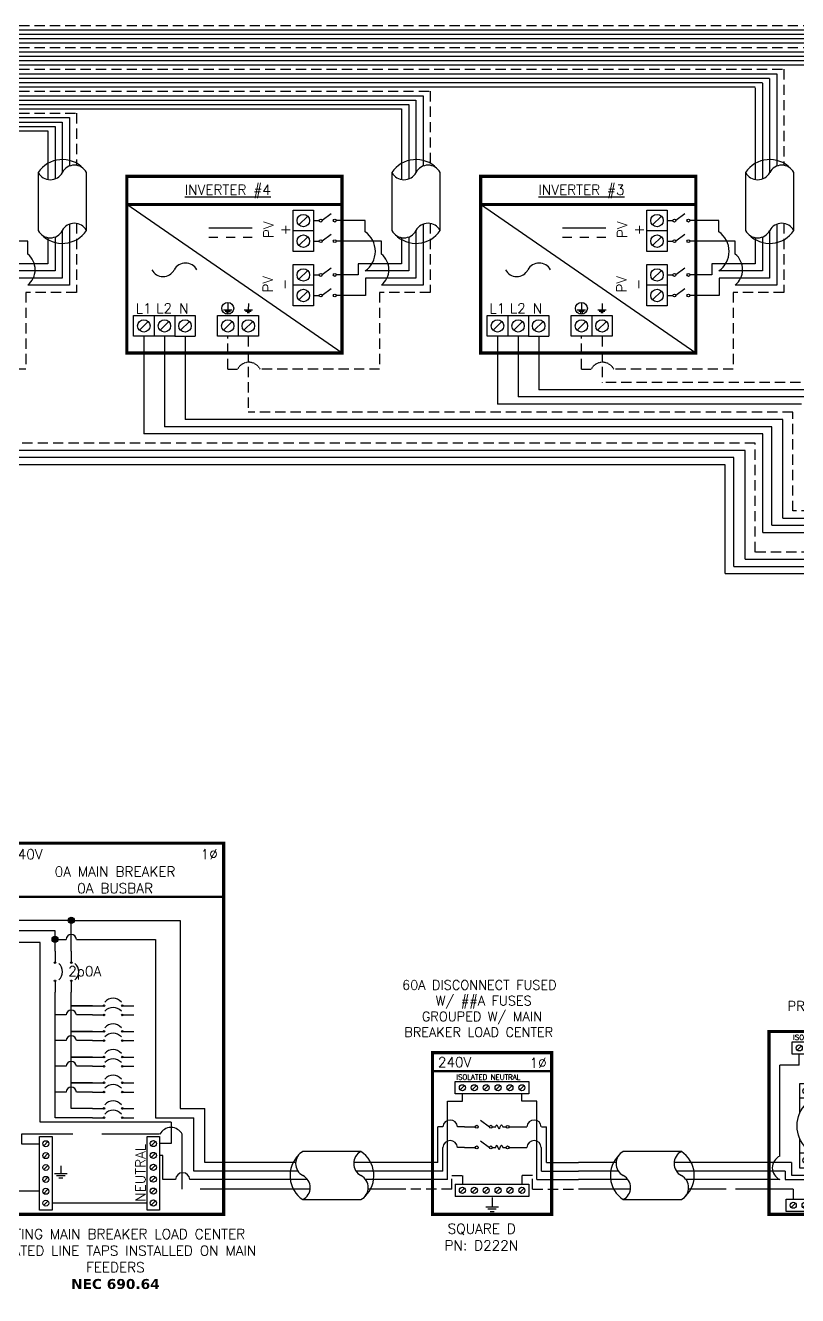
# Model space of a CAD drawing. Header units: feet. Extents: x 9859 to 10652, y 16033 to 16582.
# Drawn here: x 10279 to 10474.3, y 16236.7 to 16558 of the extents above; entities that cross this region are included whole.
import ezdxf

# ---------------------------------------------------------------- set-up
doc = ezdxf.new("R2010")
doc.units = ezdxf.units.FT
doc.header["$MEASUREMENT"] = 0
doc.linetypes.add('HIDDEN', pattern=[0.375, 0.25, -0.125])
for name, color, linetype in [('ONE LINE BLOCKS', 7, 'Continuous'), ('TABLES', 7, 'Continuous'), ('TEXT', 7, 'Continuous'), ('Z - TITLEBLOCK TXT', 7, 'Continuous')]:
    doc.layers.add(name, color=color, linetype=linetype)
doc.styles.add('ONE LINE TXT', font='techb___.ttf')
doc.styles.get("Standard").update_dxf_attribs({"font": 'simplex.shx'})

# ---------------------------------------------------------------- blocks, each defined once
blk = doc.blocks.new('*U24')
at = {"color": 7, "linetype": 'Continuous'}
for p, q in [((-628.73, -1.61), (-2.62, -1.61)), ((-628.73, -4.82), (-7.87, -4.82)), ((-628.73, -9.64), (-132.05, -9.65)), ((-628.73, -12.86), (-137.3, -12.86)), ((-628.73, -17.69), (-261.48, -17.69)), ((-261.48, -17.78), (-261.48, -51.53)), ((-628.73, -20.9), (-266.73, -20.9)), ((-266.73, -21.16), (-266.73, -56.2)), ((-628.73, -25.73), (-390.92, -25.73)), ((-390.92, -25.73), (-390.92, -51.53)), ((-628.73, -28.95), (-396.16, -28.95)), ((-396.16, -28.95), (-396.16, -56.2)), ((-628.73, -33.78), (-520.35, -33.78)), ((-628.73, -36.99), (-525.59, -36.99)), ((-525.59, -36.99), (-525.59, -56.2)), ((-520.35, -33.78), (-520.35, -51.53)), ((-531.73, -53.85), (-531.73, -75.09)), ((-514.1, -75.09), (-514.1, -53.85)), ((-402.3, -53.85), (-402.3, -75.09)), ((-384.67, -75.09), (-384.67, -53.85)), ((-272.87, -53.85), (-272.87, -75.09)), ((-255.24, -75.09), (-255.24, -53.85)), ((-520.35, -72.78), (-520.35, -95.11)), ((-412.04, -71.46), (-422.67, -71.46)), ((-412.04, -75.56), (-412.04, -71.46)), ((-390.92, -72.78), (-390.92, -95.11)), ((-282.61, -71.46), (-293.24, -71.46)), ((-282.61, -75.56), (-282.61, -71.46)), ((-261.48, -72.78), (-261.48, -95.11)), ((-535.52, -78.99), (-552.11, -78.99)), ((-535.52, -83.72), (-535.52, -78.99)), ((-525.59, -77.45), (-525.59, -89.87)), ((-406.09, -78.99), (-422.67, -78.99)), ((-406.09, -83.72), (-406.09, -78.99)), ((-396.16, -77.45), (-396.16, -89.87)), ((-276.65, -78.99), (-293.24, -78.99)), ((-276.65, -83.72), (-276.65, -78.99)), ((-266.73, -77.45), (-266.73, -89.87)), ((-525.59, -89.87), (-541.48, -89.87)), ((-396.16, -89.87), (-412.04, -89.87)), ((-266.73, -89.87), (-282.61, -89.87)), ((-520.35, -95.11), (-535.52, -95.11)), ((-390.92, -95.11), (-406.09, -95.11)), ((-261.48, -95.11), (-276.65, -95.11)), ((-493.09, -113.78), (-493.09, -149.54)), ((-363.66, -113.78), (-363.66, -138.64)), ((-252.46, -138.64), (-363.66, -138.64)), ((-266.54, -149.54), (-493.09, -149.54)), ((-266.54, -185.65), (-266.54, -149.54)), ((-280.35, -160.83), (-622.52, -160.83)), ((-280.35, -200.68), (-280.35, -160.83)), ((-266.54, -185.65), (-77.27, -185.65)), ((-280.35, -200.68), (-77.27, -200.68))]:
    blk.add_line(p, q, dxfattribs=at)
at = {"color": 253, "linetype": 'Continuous'}
for p, q in [((-628.73, -3.21), (-5.24, -3.22)), ((-628.73, -6.43), (-10.49, -6.43)), ((-628.73, -11.25), (-134.67, -11.25)), ((-628.73, -14.47), (-139.92, -14.47)), ((-628.73, -19.3), (-264.11, -19.3)), ((-628.73, -22.52), (-269.35, -22.52)), ((-269.35, -22.85), (-269.35, -56.43)), ((-264.11, -19.47), (-264.11, -53.95)), ((-628.73, -27.34), (-393.54, -27.34)), ((-393.54, -27.34), (-393.54, -53.95)), ((-628.73, -30.56), (-398.78, -30.56)), ((-398.78, -30.56), (-398.78, -56.43)), ((-628.73, -35.39), (-522.97, -35.39)), ((-522.97, -35.39), (-522.97, -53.95)), ((-628.73, -38.6), (-528.21, -38.6)), ((-528.21, -38.6), (-528.21, -56.43)), ((-528.21, -77.68), (-528.21, -87.25)), ((-522.97, -75.19), (-522.97, -92.49)), ((-398.78, -77.68), (-398.78, -87.25)), ((-393.54, -75.19), (-393.54, -92.49)), ((-269.35, -77.68), (-269.35, -87.25)), ((-264.11, -75.19), (-264.11, -92.49)), ((-528.21, -87.25), (-544.05, -87.25)), ((-398.78, -87.25), (-414.62, -87.25)), ((-414.62, -87.25), (-414.62, -91.36)), ((-269.35, -87.25), (-285.19, -87.25)), ((-285.19, -87.25), (-285.19, -91.36)), ((-522.97, -92.49), (-541.43, -92.49)), ((-414.62, -91.36), (-422.67, -91.36)), ((-393.54, -92.49), (-412, -92.49)), ((-412, -92.49), (-412, -98.89)), ((-285.19, -91.36), (-293.24, -91.36)), ((-264.11, -92.49), (-282.57, -92.49)), ((-282.57, -92.49), (-282.57, -98.89)), ((-412, -98.89), (-422.67, -98.89)), ((-282.57, -98.89), (-293.24, -98.89)), ((-478.02, -113.78), (-478.02, -144.28)), ((-348.59, -113.78), (-348.59, -133.38)), ((-245.18, -133.38), (-348.59, -133.38)), ((-259.25, -144.28), (-478.02, -144.28)), ((-259.25, -180.39), (-259.25, -144.28)), ((-273.07, -155.57), (-607.45, -155.57)), ((-273.07, -195.42), (-273.07, -155.57)), ((-259.25, -180.39), (-79.97, -180.39)), ((-273.07, -195.42), (-79.97, -195.42))]:
    blk.add_line(p, q, dxfattribs=at)
at = {"color": 10, "linetype": 'Continuous'}
for p, q in [((-485.55, -113.78), (-485.55, -146.91)), ((-356.12, -113.78), (-356.12, -136.01)), ((-249.24, -136.01), (-356.12, -136.01)), ((-263.31, -146.91), (-485.55, -146.91)), ((-263.31, -183.02), (-263.31, -146.91)), ((-277.13, -158.2), (-614.98, -158.2)), ((-277.13, -198.05), (-277.13, -158.2)), ((-263.31, -183.02), (-77.39, -183.02)), ((-277.13, -198.05), (-77.39, -198.05))]:
    blk.add_line(p, q, dxfattribs=at)
at = {"color": 7, "linetype": 'Continuous'}
for centre, start, end in [((-522.91, -59.7), 43.9732, 146.4265), ((-393.48, -59.7), 43.9732, 146.4265), ((-264.05, -59.7), 43.9732, 146.4265), ((-522.91, -69.24), 223.9732, 326.4265), ((-393.48, -69.24), 223.9732, 326.4265), ((-264.05, -69.24), 223.9732, 326.4265)]:
    blk.add_arc(centre, 10.58, start, end, dxfattribs=at)
at = {"layer": 'ONE LINE BLOCKS', "lineweight": 50, "const_width": 1.19}
for points in [[(-499.3, -119.95), (-499.3, -55.29), (-420.53, -55.29), (-420.53, -119.95)], [(-499.3, -65.58), (-499.3, -55.29), (-420.53, -55.29), (-420.53, -65.58)], [(-369.87, -119.95), (-369.87, -55.29), (-291.1, -55.29), (-291.1, -119.95)], [(-369.87, -65.58), (-369.87, -55.29), (-291.1, -55.29), (-291.1, -65.58)]]:
    blk.add_lwpolyline(points, close=True, dxfattribs=at)
at = {"layer": 'TEXT', "color": 92, "linetype": 'HIDDEN', "ltscale": 15}
for p, q in [((-628.73, 0), (0, 0)), ((-628.73, -8.04), (-129.43, -8.04)), ((-628.73, -16.08), (-258.86, -16.08)), ((-258.86, -16.08), (-258.86, -51.24)), ((-628.73, -24.13), (-388.29, -24.13)), ((-388.29, -24.13), (-388.29, -51.24)), ((-628.73, -32.17), (-517.73, -32.17)), ((-517.73, -32.17), (-517.73, -51.24)), ((-517.73, -72.49), (-517.73, -97.74)), ((-388.29, -72.49), (-388.29, -97.74)), ((-258.86, -72.49), (-258.86, -97.74)), ((-517.73, -97.74), (-536.23, -97.74)), ((-536.23, -97.74), (-536.23, -125.82)), ((-388.29, -97.74), (-406.8, -97.74)), ((-406.8, -97.74), (-406.8, -125.82)), ((-258.86, -97.74), (-277.37, -97.74)), ((-277.37, -97.74), (-277.37, -125.82)), ((-462.38, -125.82), (-462.38, -113.78)), ((-454.85, -113.78), (-454.85, -141.65)), ((-332.95, -125.82), (-332.95, -113.78)), ((-325.41, -113.78), (-325.41, -130.75)), ((-536.23, -125.82), (-579.97, -125.82)), ((-462.38, -125.82), (-458.78, -125.82)), ((-406.8, -125.82), (-450.54, -125.82)), ((-332.95, -125.82), (-329.35, -125.82)), ((-277.37, -125.82), (-321.11, -125.82)), ((-241.54, -130.75), (-325.41, -130.75)), ((-255.61, -141.65), (-454.85, -141.65)), ((-255.61, -177.76), (-255.61, -141.65)), ((-269.43, -152.94), (-584.28, -152.94)), ((-269.43, -192.79), (-269.43, -152.94)), ((-79.9, -177.76), (-255.61, -177.76)), ((-79.9, -192.79), (-269.43, -192.79))]:
    blk.add_line(p, q, dxfattribs=at)
at = {"layer": 'TEXT', "color": 92, "linetype": 'Continuous', "flags": 128}
for points in [[(-462.38, -101.84), (-462.38, -104.14)], [(-454.84, -101.84), (-454.85, -104.14)], [(-332.95, -101.84), (-332.95, -104.14)], [(-325.41, -101.84), (-325.42, -104.14)], [(-463.92, -104.14), (-460.85, -104.14)], [(-461.38, -104.71), (-463.38, -104.71)], [(-456.38, -104.14), (-453.31, -104.14)], [(-453.84, -104.71), (-455.85, -104.71)], [(-334.49, -104.14), (-331.41, -104.14)], [(-331.95, -104.71), (-333.95, -104.71)], [(-326.95, -104.14), (-323.88, -104.14)], [(-324.41, -104.71), (-326.42, -104.71)]]:
    blk.add_lwpolyline(points, dxfattribs=at)
at = {"layer": 'TEXT', "color": 92, "linetype": 'HIDDEN', "flags": 128}
for points in [[(-461.91, -105.28), (-462.85, -105.28)], [(-454.38, -105.28), (-455.32, -105.28)], [(-332.48, -105.28), (-333.42, -105.28)], [(-324.94, -105.28), (-325.89, -105.28)]]:
    blk.add_lwpolyline(points, dxfattribs=at)
at = {"layer": 'TEXT', "color": 92, "linetype": 'Continuous'}
for centre in [(-462.38, -103.58), (-332.95, -103.58)]:
    blk.add_circle(centre, 2.17, dxfattribs=at)
at = {"layer": 'TEXT', "color": 92, "linetype": 'HIDDEN', "ltscale": 0.3}
for centre in [(-454.66, -127.98), (-325.23, -127.98)]:
    blk.add_arc(centre, 4.65, 27.6639, 152.3361, dxfattribs=at)
at = {"layer": 'Z - TITLEBLOCK TXT', "color": 7, "linetype": 'Continuous'}
for p, q in [((-420.53, -119.95), (-499.3, -65.58)), ((-291.1, -119.95), (-369.87, -65.58)), ((-453.48, -74.19), (-469.25, -74.19)), ((-324.05, -74.19), (-339.82, -74.19)), ((-465.95, -77.6), (-469.25, -77.6)), ((-459.72, -77.6), (-463.01, -77.6)), ((-453.48, -77.6), (-456.78, -77.6)), ((-336.52, -77.6), (-339.82, -77.6)), ((-330.29, -77.6), (-333.58, -77.6)), ((-324.05, -77.6), (-327.34, -77.6))]:
    blk.add_line(p, q, dxfattribs=at)
at = {"layer": 'Z - TITLEBLOCK TXT', "color": 1, "linetype": 'Continuous'}
for p, q in [((-438.49, -82.76), (-438.49, -67.69)), ((-438.49, -67.69), (-430.95, -67.69)), ((-438.49, -82.76), (-438.49, -67.69)), ((-430.95, -67.69), (-430.95, -82.76)), ((-430.95, -67.69), (-430.95, -75.23)), ((-424.53, -69), (-427.79, -71.44)), ((-309.06, -82.76), (-309.06, -67.69)), ((-309.06, -67.69), (-301.52, -67.69)), ((-309.06, -82.76), (-309.06, -67.69)), ((-301.52, -67.69), (-301.52, -82.76)), ((-301.52, -67.69), (-301.52, -75.23)), ((-295.09, -69), (-298.36, -71.44)), ((-430.95, -71.46), (-428.91, -71.46)), ((-301.52, -71.46), (-299.48, -71.46)), ((-430.95, -75.23), (-438.49, -75.23)), ((-430.95, -78.99), (-428.91, -78.99)), ((-424.53, -76.53), (-427.79, -78.98)), ((-301.52, -75.23), (-309.06, -75.23)), ((-301.52, -78.99), (-299.48, -78.99)), ((-295.09, -76.53), (-298.36, -78.98)), ((-430.95, -82.76), (-438.49, -82.76)), ((-301.52, -82.76), (-309.06, -82.76)), ((-438.49, -102.66), (-438.49, -87.59)), ((-438.49, -87.59), (-430.95, -87.59)), ((-430.95, -87.59), (-430.95, -95.12)), ((-309.06, -102.66), (-309.06, -87.59)), ((-309.06, -87.59), (-301.52, -87.59)), ((-301.52, -87.59), (-301.52, -95.12)), ((-430.95, -91.36), (-428.91, -91.36)), ((-424.53, -88.89), (-427.79, -91.34)), ((-301.52, -91.36), (-299.48, -91.36)), ((-295.09, -88.89), (-298.36, -91.34)), ((-430.95, -95.12), (-438.49, -95.12)), ((-430.95, -95.12), (-430.95, -102.66)), ((-424.53, -96.43), (-427.79, -98.87)), ((-301.52, -95.12), (-309.06, -95.12)), ((-301.52, -95.12), (-301.52, -102.66)), ((-295.09, -96.43), (-298.36, -98.87)), ((-430.95, -98.89), (-428.91, -98.89)), ((-301.52, -98.89), (-299.48, -98.89)), ((-496.85, -106.25), (-481.78, -106.25)), ((-496.85, -113.78), (-496.85, -106.25)), ((-496.85, -106.25), (-489.32, -106.25)), ((-489.32, -106.25), (-489.32, -113.78)), ((-481.78, -106.25), (-481.78, -113.78)), ((-481.78, -106.25), (-474.25, -106.25)), ((-474.25, -106.25), (-474.25, -113.78)), ((-466.15, -106.25), (-451.08, -106.25)), ((-466.15, -113.78), (-466.15, -106.25)), ((-466.15, -106.25), (-458.61, -106.25)), ((-458.61, -106.25), (-458.61, -113.78)), ((-451.08, -106.25), (-451.08, -113.78)), ((-430.95, -102.66), (-438.49, -102.66)), ((-367.42, -106.25), (-352.35, -106.25)), ((-367.42, -113.78), (-367.42, -106.25)), ((-367.42, -106.25), (-359.89, -106.25)), ((-359.89, -106.25), (-359.89, -113.78)), ((-352.35, -106.25), (-352.35, -113.78)), ((-352.35, -106.25), (-344.82, -106.25)), ((-344.82, -106.25), (-344.82, -113.78)), ((-336.72, -106.25), (-321.65, -106.25)), ((-336.72, -113.78), (-336.72, -106.25)), ((-336.72, -106.25), (-329.18, -106.25)), ((-329.18, -106.25), (-329.18, -113.78)), ((-321.65, -106.25), (-321.65, -113.78)), ((-301.52, -102.66), (-309.06, -102.66)), ((-481.78, -113.78), (-496.85, -113.78)), ((-481.78, -113.78), (-474.25, -113.78)), ((-451.08, -113.78), (-466.15, -113.78)), ((-352.35, -113.78), (-367.42, -113.78)), ((-352.35, -113.78), (-344.82, -113.78)), ((-321.65, -113.78), (-336.72, -113.78))]:
    blk.add_line(p, q, dxfattribs=at)
at = {"layer": 'Z - TITLEBLOCK TXT', "color": 4, "linetype": 'Continuous'}
for p, q in [((-433.11, -69.85), (-436.33, -73.07)), ((-303.68, -69.85), (-306.9, -73.07)), ((-433.11, -77.39), (-436.33, -80.6)), ((-303.68, -77.39), (-306.9, -80.6)), ((-433.11, -89.75), (-436.33, -92.96)), ((-303.68, -89.75), (-306.9, -92.96)), ((-433.11, -97.28), (-436.33, -100.5)), ((-303.68, -97.28), (-306.9, -100.5)), ((-491.48, -108.41), (-494.69, -111.62)), ((-483.94, -108.41), (-487.16, -111.62)), ((-476.41, -108.41), (-479.62, -111.62)), ((-460.77, -108.41), (-463.99, -111.62)), ((-453.24, -108.41), (-456.45, -111.62)), ((-362.05, -108.41), (-365.26, -111.62)), ((-354.51, -108.41), (-357.73, -111.62)), ((-346.98, -108.41), (-350.19, -111.62)), ((-331.34, -108.41), (-334.56, -111.62)), ((-323.81, -108.41), (-327.02, -111.62))]:
    blk.add_line(p, q, dxfattribs=at)
for centre in [(-434.72, -71.46), (-305.29, -71.46), (-434.72, -78.99), (-305.29, -78.99), (-434.72, -91.36), (-305.29, -91.36), (-434.72, -98.89), (-305.29, -98.89), (-493.09, -110.02), (-485.55, -110.02), (-478.02, -110.02), (-462.38, -110.02), (-454.85, -110.02), (-363.66, -110.02), (-356.12, -110.02), (-348.59, -110.02), (-332.95, -110.02), (-325.41, -110.02)]:
    blk.add_circle(centre, 2.27, dxfattribs=at)
at = {"layer": 'Z - TITLEBLOCK TXT', "color": 1, "linetype": 'Continuous'}
for centre in [(-428.37, -71.46), (-423.22, -71.46), (-298.94, -71.46), (-293.78, -71.46), (-428.37, -78.99), (-423.22, -78.99), (-298.94, -78.99), (-293.78, -78.99), (-428.37, -91.36), (-423.22, -91.36), (-298.94, -91.36), (-293.78, -91.36), (-428.37, -98.89), (-423.22, -98.89), (-298.94, -98.89), (-293.78, -98.89)]:
    blk.add_circle(centre, 0.541, dxfattribs=at)
at = {"layer": 'Z - TITLEBLOCK TXT', "linetype": 'Continuous'}
for centre, radius, start, end in [((-527.32, -51.54), 4.98, 207.6639, 332.3361), ((-518.51, -56.16), 4.98, 27.6639, 152.3361), ((-397.89, -51.54), 4.98, 207.6639, 332.3361), ((-389.08, -56.16), 4.98, 27.6639, 152.3361), ((-268.46, -51.54), 4.98, 207.6639, 332.3361), ((-259.64, -56.16), 4.98, 27.6639, 152.3361), ((-518.51, -77.4), 4.98, 27.6639, 152.3361), ((-389.08, -77.4), 4.98, 27.6639, 152.3361), ((-259.64, -77.4), 4.98, 27.6639, 152.3361), ((-527.32, -72.78), 4.98, 207.6639, 332.3361), ((-417.17, -82.72), 8.8, 305.6505, 54.3495), ((-397.89, -72.78), 4.98, 207.6639, 332.3361), ((-287.74, -82.72), 8.8, 305.6505, 54.3495), ((-268.46, -72.78), 4.98, 207.6639, 332.3361), ((-540.29, -89.41), 7.43, 309.9338, 50.0662), ((-477.83, -91.64), 4.65, 27.6639, 152.3361), ((-410.86, -89.41), 7.43, 309.9338, 50.0662), ((-348.4, -91.64), 4.65, 27.6639, 152.3361), ((-281.43, -89.41), 7.43, 309.9338, 50.0662), ((-486.07, -87.32), 4.65, 207.6639, 332.3361), ((-356.64, -87.32), 4.65, 207.6639, 332.3361)]:
    blk.add_arc(centre, radius, start, end, dxfattribs=at)
at = {"layer": 'TABLES', "color": 1, "linetype": 'Continuous'}
for s, p in [('%%UINVERTER #4', (-478.09, -62.03)), ('%%UINVERTER #3', (-348.66, -62.03))]:
    blk.add_text(s, height=3.6576, dxfattribs=at).set_placement(p)
at = {"layer": 'TEXT', "color": 1, "char_height": 3.658, "attachment_point": 5, "rotation": 90}
for s, width, insert in [('PV +', 2.8378, (-444.46, -74.82)), ('PV +', 2.8378, (-315.03, -74.82)), ('PV -', 2.8013, (-444.69, -94.79)), ('PV -', 2.8013, (-315.25, -94.79))]:
    blk.add_mtext_dynamic_manual_height_columns(s, width=width, gutter_width=0.75, heights=[0], dxfattribs=dict(at, insert=insert))
at = {"layer": 'TEXT', "color": 1, "attachment_point": 5}
for s, insert, char_height in [('L1', (-493.14, -103.61), 3.658), ('L2', (-485.68, -103.58), 3.658), ('N', (-478.43, -103.63), 3.66), ('L1', (-363.71, -103.61), 3.658), ('L2', (-356.25, -103.58), 3.658), ('N', (-349, -103.63), 3.66)]:
    blk.add_mtext_dynamic_manual_height_columns(s, width=0.1481, gutter_width=0.75, heights=[0], dxfattribs=dict(at, insert=insert, char_height=char_height))
blk = doc.blocks.new('M_METER PAN')
at = {"color": 253, "linetype": 'Continuous'}
for p, q in [((4.735, 8.023), (4.735, 8.748)), ((8.589, 8.023), (8.589, 8.748)), ((4.735, 8.023), (3.483, 8.023)), ((3.483, 2.136), (3.483, 8.023)), ((8.589, 8.023), (9.84, 8.023)), ((9.84, 2.136), (9.84, 8.023)), ((3.483, 0.611), (0, 0.611)), ((9.84, 0.611), (13.323, 0.611))]:
    blk.add_line(p, q, dxfattribs=at)
at = {"color": 7, "linetype": 'Continuous'}
for p, q in [((5.163, 7.563), (5.163, 6.819)), ((5.163, 7.563), (9.474, 7.563)), ((9.474, 7.563), (9.474, 1.711)), ((4.245, 1.711), (0, 1.711)), ((4.245, 1.711), (4.245, 0.898)), ((9.474, 1.711), (13.323, 1.711)), ((4.245, 0.898), (5.163, 0.898)), ((5.163, 0.898), (5.163, 1.37))]:
    blk.add_line(p, q, dxfattribs=at)
at = {"color": 10, "linetype": 'Continuous'}
for p, q in [((8.16, 7.142), (8.16, 6.819)), ((8.16, 7.142), (9.123, 7.142)), ((9.123, 7.142), (9.123, 1.149)), ((3.832, 1.149), (0, 1.149)), ((3.832, 1.149), (3.832, 0.611)), ((8.16, 1.37), (8.16, 0.611)), ((9.123, 1.149), (13.323, 1.149)), ((3.832, 0.611), (8.16, 0.611))]:
    blk.add_line(p, q, dxfattribs=at)
at = {"color": 1, "linetype": 'Continuous'}
for p, q in [((5.565, 5.899), (4.761, 5.899)), ((7.758, 5.899), (8.562, 5.899)), ((5.565, 2.326), (4.761, 2.326)), ((7.758, 2.326), (8.562, 2.326))]:
    blk.add_line(p, q, dxfattribs=at)
at = {"color": 253, "linetype": 'Continuous'}
for centre, start, end in [((3.823, 1.374), 113.9997, 246.0003), ((9.5, 1.374), 293.9997, 66.0003)]:
    blk.add_arc(centre, 0.835, start, end, dxfattribs=at)
at = {"layer": 'ONE LINE BLOCKS', "lineweight": 50, "const_width": 0.21}
blk.add_lwpolyline([(2.772, -1.647), (2.772, 10.216), (10.552, 10.216), (10.552, -1.647)], close=True, dxfattribs=at)
at = {"layer": 'TEXT', "color": 92, "linetype": 'HIDDEN', "ltscale": 15}
for p, q in [((4.347, 0), (0, 0)), ((4.347, 0), (4.347, -0.649)), ((8.201, 0), (8.201, -0.649)), ((8.201, 0), (13.323, 0))]:
    blk.add_line(p, q, dxfattribs=at)
at = {"layer": 'TEXT', "color": 92, "linetype": 'Continuous', "flags": 128}
for points in [[(9.228, -0.457), (9.227, -1.078)], [(8.812, -1.078), (9.642, -1.078)], [(9.498, -1.231), (8.956, -1.231)], [(9.354, -1.385), (9.1, -1.385)]]:
    blk.add_lwpolyline(points, dxfattribs=at)
at = {"layer": 'TEXT', "linetype": 'Continuous'}
blk.add_circle((6.662, 4.095), 2.059, dxfattribs=at)
at = {"layer": 'Z - TITLEBLOCK TXT', "color": 1, "linetype": 'Continuous'}
for p, q in [((4.275, 8.748), (4.275, 9.552)), ((4.275, 9.552), (9.049, 9.552)), ((9.049, 9.552), (9.049, 8.748)), ((9.049, 8.748), (4.275, 8.748)), ((4.761, 6.819), (4.761, 4.888)), ((5.565, 6.819), (4.761, 6.819)), ((5.565, 5.838), (5.565, 6.819)), ((7.758, 5.838), (7.758, 6.819)), ((7.758, 6.819), (8.562, 6.819)), ((8.562, 6.819), (8.562, 4.888)), ((4.761, 3.301), (4.761, 1.37)), ((8.562, 3.301), (8.562, 1.37)), ((5.565, 1.37), (5.565, 2.351)), ((7.758, 1.37), (7.758, 2.351)), ((4.761, 1.37), (5.565, 1.37)), ((8.562, 1.37), (7.758, 1.37)), ((3.887, -1.453), (3.887, -0.649)), ((3.887, -0.649), (8.661, -0.649)), ((8.661, -0.649), (8.661, -1.453)), ((8.661, -1.453), (3.887, -1.453))]:
    blk.add_line(p, q, dxfattribs=at)
at = {"layer": 'Z - TITLEBLOCK TXT', "color": 4, "linetype": 'Continuous'}
for p, q in [((4.874, 9.29), (4.596, 9.011)), ((5.645, 9.29), (5.366, 9.011)), ((6.416, 9.29), (6.137, 9.011)), ((7.186, 9.29), (6.908, 9.011)), ((7.957, 9.29), (7.679, 9.011)), ((8.728, 9.29), (8.449, 9.011)), ((5.303, 6.499), (5.024, 6.22)), ((8.299, 6.499), (8.021, 6.22)), ((5.303, 2.005), (5.024, 1.727)), ((8.299, 2.005), (8.021, 1.727)), ((4.486, -0.912), (4.208, -1.19)), ((5.257, -0.912), (4.978, -1.19)), ((6.028, -0.912), (5.749, -1.19)), ((6.798, -0.912), (6.52, -1.19)), ((7.569, -0.912), (7.291, -1.19)), ((8.34, -0.912), (8.061, -1.19))]:
    blk.add_line(p, q, dxfattribs=at)
for centre in [(4.735, 9.15), (5.506, 9.15), (6.276, 9.15), (7.047, 9.15), (7.818, 9.15), (8.589, 9.15), (5.163, 6.359), (8.16, 6.359), (5.163, 1.866), (8.16, 1.866), (4.347, -1.051), (5.118, -1.051), (5.888, -1.051), (6.659, -1.051), (7.43, -1.051), (8.201, -1.051)]:
    blk.add_circle(centre, 0.197, dxfattribs=at)
at = {"layer": 'TABLES', "color": 4, "linetype": 'Continuous'}
blk.add_text('ISOLATED NEUTRAL', height=0.33207, dxfattribs=at).set_placement((4.339, 9.669))
at = {"layer": 'TEXT', "color": 1, "insert": (6.613, 11.342), "char_height": 0.62775, "attachment_point": 5}
blk.add_mtext_dynamic_manual_height_columns('PRODUCTION METER', width=1.32031, gutter_width=7.17, heights=[0], dxfattribs=at)
at = {"layer": 'Z - TITLEBLOCK TXT', "color": 253, "linetype": 'Continuous', "style": 'ONE LINE TXT'}
blk.add_text('M', height=1.662, dxfattribs=at).set_placement((5.854, 3.259))
blk = doc.blocks.new('*U23')
at = {"color": 0}
blk.add_blockref('M_METER PAN', (0, 0), dxfattribs=at)
blk = doc.blocks.new('M_MAIN DISCONNECT')
at = {"color": 253, "linetype": 'Continuous'}
for p, q in [((5.45, -46.43), (5.45, -17.67)), ((5.45, -17.67), (10.94, -17.67)), ((10.94, -17.67), (10.94, -15.06)), ((32.69, -17.67), (32.69, -15.06)), ((38.18, -17.67), (32.69, -17.67)), ((38.18, -46.43), (38.18, -17.67)), ((5.45, -46.43), (-9.78, -46.43)), ((38.18, -46.43), (53.41, -46.43))]:
    blk.add_line(p, q, dxfattribs=at)
at = {"color": 7, "linetype": 'Continuous'}
for p, q in [((1.95, -40.22), (1.95, -27.1)), ((3.81, -27.1), (1.95, -27.1)), ((11.72, -27.1), (9.09, -27.1)), ((31.91, -27.1), (34.54, -27.1)), ((39.82, -27.1), (41.69, -27.1)), ((41.69, -40.22), (41.69, -27.1)), ((1.95, -40.22), (-9.78, -40.22)), ((41.69, -40.22), (53.41, -40.22))]:
    blk.add_line(p, q, dxfattribs=at)
at = {"color": 1, "linetype": 'Continuous'}
for p, q in [((21.88, -27.1), (23.12, -27.1)), ((25.67, -27.11), (26.91, -27.11)), ((21.88, -34.64), (23.12, -34.64)), ((25.67, -34.64), (26.91, -34.64))]:
    blk.add_line(p, q, dxfattribs=at)
at = {"color": 10, "linetype": 'Continuous'}
for p, q in [((3.81, -43.39), (3.81, -34.64)), ((11.72, -34.64), (9.09, -34.64)), ((31.91, -34.64), (34.54, -34.64)), ((39.82, -43.39), (39.82, -34.64)), ((3.81, -43.39), (-9.78, -43.39)), ((39.82, -43.39), (53.41, -43.39))]:
    blk.add_line(p, q, dxfattribs=at)
at = {"color": 7, "linetype": 'Continuous'}
for centre in [(6.45, -27.26), (37.18, -27.26)]:
    blk.add_arc(centre, 2.64, 3.2819, 176.7181, dxfattribs=at)
at = {"color": 10, "linetype": 'Continuous'}
for centre in [(6.45, -34.79), (37.18, -34.79)]:
    blk.add_arc(centre, 2.64, 3.2819, 176.7181, dxfattribs=at)
at = {"color": 1, "linetype": 'Continuous'}
for points in [[(23.12, -27.1), (23.5, -26.34), (24.4, -27.87), (25.22, -26.34), (25.67, -27.11)], [(23.12, -34.64), (23.5, -33.88), (24.4, -35.4), (25.22, -33.88), (25.67, -34.64)]]:
    blk.add_spline(points, degree=3, dxfattribs=at)
at = {"layer": 'ONE LINE BLOCKS', "lineweight": 50}
blk.add_line((0, -6.77), (43.61, -6.77), dxfattribs=at)
at = {"layer": 'ONE LINE BLOCKS', "lineweight": 50, "const_width": 1.19}
blk.add_lwpolyline([(0, -59.17), (0, 0), (43.61, 0), (43.61, -59.17)], close=True, dxfattribs=at)
at = {"layer": 'TEXT', "color": 92, "linetype": 'HIDDEN', "ltscale": 15}
for p, q in [((7.03, -49.88), (7.03, -44.94)), ((7.03, -44.94), (10.94, -44.94)), ((10.94, -44.94), (10.94, -48.08)), ((36.6, -44.94), (32.69, -44.94)), ((32.69, -44.94), (32.69, -48.08)), ((36.6, -49.88), (36.6, -44.94)), ((7.03, -49.88), (-9.78, -49.88)), ((36.6, -49.88), (53.41, -49.88))]:
    blk.add_line(p, q, dxfattribs=at)
at = {"layer": 'TEXT', "color": 92, "linetype": 'Continuous', "flags": 128}
for points in [[(21.82, -52.94), (21.82, -56.44)], [(19.48, -56.44), (24.16, -56.44)], [(23.35, -57.31), (20.29, -57.31)], [(22.53, -58.18), (21.1, -58.18)]]:
    blk.add_lwpolyline(points, dxfattribs=at)
at = {"layer": 'Z - TITLEBLOCK TXT', "color": 1, "linetype": 'Continuous'}
for p, q in [((8.34, -15.06), (8.34, -10.52)), ((8.34, -10.52), (35.29, -10.52)), ((35.29, -10.52), (35.29, -15.06)), ((35.29, -15.06), (8.34, -15.06)), ((11.72, -27.1), (15.64, -27.1)), ((17.54, -24.65), (20.8, -27.1)), ((27.99, -27.11), (31.91, -27.11)), ((17.54, -32.19), (20.8, -34.63)), ((11.72, -34.64), (15.64, -34.64)), ((27.99, -34.64), (31.91, -34.64)), ((8.34, -48.08), (35.29, -48.08)), ((8.34, -48.08), (8.34, -52.62)), ((35.29, -48.08), (35.29, -52.62)), ((35.29, -52.62), (8.34, -52.62))]:
    blk.add_line(p, q, dxfattribs=at)
at = {"layer": 'Z - TITLEBLOCK TXT', "color": 4, "linetype": 'Continuous'}
for p, q in [((11.73, -12), (10.15, -13.58)), ((16.08, -12), (14.5, -13.58)), ((20.43, -12), (18.86, -13.58)), ((24.78, -12), (23.21, -13.58)), ((29.13, -12), (27.56, -13.58)), ((33.48, -12), (31.91, -13.58)), ((11.73, -49.56), (10.15, -51.13)), ((16.08, -49.56), (14.5, -51.13)), ((20.43, -49.56), (18.86, -51.13)), ((24.78, -49.56), (23.21, -51.13)), ((29.13, -49.56), (27.56, -51.13)), ((33.48, -49.56), (31.91, -51.13))]:
    blk.add_line(p, q, dxfattribs=at)
for centre in [(10.94, -12.79), (15.29, -12.79), (19.64, -12.79), (23.99, -12.79), (28.34, -12.79), (32.69, -12.79), (10.94, -50.35), (15.29, -50.35), (19.64, -50.35), (23.99, -50.35), (28.34, -50.35), (32.69, -50.35)]:
    blk.add_circle(centre, 1.11, dxfattribs=at)
at = {"layer": 'Z - TITLEBLOCK TXT', "color": 1, "linetype": 'Continuous'}
for centre in [(16.18, -27.1), (21.34, -27.1), (27.45, -27.11), (16.18, -34.64), (21.34, -34.64), (27.45, -34.64)]:
    blk.add_circle(centre, 0.541, dxfattribs=at)
at = {"layer": 'TABLES', "color": 4, "linetype": 'Continuous'}
blk.add_text('ISOLATED NEUTRAL', height=1.8743, dxfattribs=at).set_placement((8.7, -9.86))
at = {"layer": 'TEXT', "color": 1}
for s, width, gutter_width, heights, insert, char_height, attachment_point in [('\\A1;\\pi4.1167;60A DISCONNECT FUSED \\P\\pi16.454;W/ ##A FUSES\\P\\pi11.355;GROUPED W/ MAIN \\P\\pi4.9392;BREAKER LOAD CENTER', 71.8931, 92.23, [24.13], (-15.26, 26.55), 3.4544, 1), ('240V', 0.1481, 0.75, [0], (8.07, -3.44), 3.658, 5), ('1∅', 0.1481, 0.75, [0], (38.63, -3.74), 3.658, 5), ('\\A1;\\pi3.6942,t21.982;SQUARE D\\P\\pi2.5621,t20.85;PN: D222N', 35.0816, 28.88, [13.54], (1.84, -62.59), 3.6576, 1)]:
    blk.add_mtext_dynamic_manual_height_columns(s, width=width, gutter_width=gutter_width, heights=heights, dxfattribs=dict(at, insert=insert, char_height=char_height, attachment_point=attachment_point))
blk = doc.blocks.new('*U22')
blk.add_blockref('M_MAIN DISCONNECT', (0, 0))
blk = doc.blocks.new('*U9')
at = {"color": 7, "linetype": 'Continuous'}
for p, q in [((2.435, 1.711), (0, 1.711)), ((6.669, 2.433), (2.905, 2.433)), ((9.575, 1.711), (6.199, 1.711)), ((2.905, -0.69), (6.669, -0.69))]:
    blk.add_line(p, q, dxfattribs=at)
at = {"color": 10, "linetype": 'Continuous'}
for p, q in [((2.591, 1.149), (0, 1.149)), ((9.575, 1.149), (6.355, 1.149))]:
    blk.add_line(p, q, dxfattribs=at)
at = {"color": 253, "linetype": 'Continuous'}
for p, q in [((3.208, 0.611), (0, 0.611)), ((9.575, 0.611), (6.972, 0.611))]:
    blk.add_line(p, q, dxfattribs=at)
at = {"color": 7, "linetype": 'Continuous'}
for centre, start, end in [((3.942, 0.872), 133.97324, 236.42648), ((5.633, 0.872), 313.97324, 56.42648)]:
    blk.add_arc(centre, 1.874, start, end, dxfattribs=at)
at = {"layer": 'TEXT', "color": 92, "linetype": 'HIDDEN', "ltscale": 15}
for p, q in [((3.373, 0), (0, 0)), ((9.575, 0), (7.137, 0))]:
    blk.add_line(p, q, dxfattribs=at)
at = {"layer": 'Z - TITLEBLOCK TXT', "linetype": 'Continuous'}
for centre, start, end in [((3.315, 1.653), 117.66392, 242.33608), ((7.078, 1.653), 117.66392, 242.33608), ((2.496, 0.091), 297.66392, 62.33608), ((6.26, 0.091), 297.66392, 62.33608)]:
    blk.add_arc(centre, 0.882, start, end, dxfattribs=at)
blk = doc.blocks.new('M_LINE TAPS')
at = {"layer": 'ONE LINE BLOCKS', "linetype": 'Continuous'}
h = blk.add_hatch(color=254, dxfattribs=at)
h.dxf.hatch_style = 1
edge = h.paths.add_edge_path()
edge.add_arc((-12.115, 17.423), 0.197, 0, 360)
h = blk.add_hatch(color=254, dxfattribs=at)
h.dxf.hatch_style = 1
edge = h.paths.add_edge_path()
edge.add_arc((-13.164, 16.191), 0.197, 0, 360)
h = blk.add_hatch(color=1, dxfattribs=at)
h.dxf.hatch_style = 1
edge = h.paths.add_edge_path()
edge.add_arc((-13.164, 14.685), 0.0515, 0, 360)
h = blk.add_hatch(color=1, dxfattribs=at)
h.dxf.hatch_style = 1
edge = h.paths.add_edge_path()
edge.add_arc((-12.115, 14.685), 0.0515, 0, 360)
h = blk.add_hatch(color=1, dxfattribs=at)
h.dxf.hatch_style = 1
edge = h.paths.add_edge_path()
edge.add_arc((-13.164, 13.502), 0.0515, 0, 360)
h = blk.add_hatch(color=1, dxfattribs=at)
h.dxf.hatch_style = 1
edge = h.paths.add_edge_path()
edge.add_arc((-12.115, 13.502), 0.0515, 0, 360)
h = blk.add_hatch(color=1, dxfattribs=at)
h.dxf.hatch_style = 1
edge = h.paths.add_edge_path()
edge.add_arc((-9.991, 11.887), 0.0515, 0, 360)
h = blk.add_hatch(color=1, dxfattribs=at)
h.dxf.hatch_style = 1
edge = h.paths.add_edge_path()
edge.add_arc((-8.808, 11.887), 0.0515, 0, 360)
h = blk.add_hatch(color=1, dxfattribs=at)
h.dxf.hatch_style = 1
edge = h.paths.add_edge_path()
edge.add_arc((-9.991, 11.288), 0.0515, 0, 360)
h = blk.add_hatch(color=1, dxfattribs=at)
h.dxf.hatch_style = 1
edge = h.paths.add_edge_path()
edge.add_arc((-8.808, 11.288), 0.0515, 0, 360)
h = blk.add_hatch(color=1, dxfattribs=at)
h.dxf.hatch_style = 1
edge = h.paths.add_edge_path()
edge.add_arc((-9.991, 10.221), 0.0515, 0, 360)
h = blk.add_hatch(color=1, dxfattribs=at)
h.dxf.hatch_style = 1
edge = h.paths.add_edge_path()
edge.add_arc((-8.808, 10.221), 0.0515, 0, 360)
h = blk.add_hatch(color=1, dxfattribs=at)
h.dxf.hatch_style = 1
edge = h.paths.add_edge_path()
edge.add_arc((-9.991, 9.622), 0.0515, 0, 360)
h = blk.add_hatch(color=1, dxfattribs=at)
h.dxf.hatch_style = 1
edge = h.paths.add_edge_path()
edge.add_arc((-8.808, 9.622), 0.0515, 0, 360)
h = blk.add_hatch(color=1, dxfattribs=at)
h.dxf.hatch_style = 1
edge = h.paths.add_edge_path()
edge.add_arc((-9.991, 8.555), 0.0515, 0, 360)
h = blk.add_hatch(color=1, dxfattribs=at)
h.dxf.hatch_style = 1
edge = h.paths.add_edge_path()
edge.add_arc((-8.808, 8.555), 0.0515, 0, 360)
h = blk.add_hatch(color=1, dxfattribs=at)
h.dxf.hatch_style = 1
edge = h.paths.add_edge_path()
edge.add_arc((-9.991, 7.957), 0.0515, 0, 360)
h = blk.add_hatch(color=1, dxfattribs=at)
h.dxf.hatch_style = 1
edge = h.paths.add_edge_path()
edge.add_arc((-8.808, 7.957), 0.0515, 0, 360)
h = blk.add_hatch(color=1, dxfattribs=at)
h.dxf.hatch_style = 1
edge = h.paths.add_edge_path()
edge.add_arc((-9.991, 6.889), 0.0515, 0, 360)
h = blk.add_hatch(color=1, dxfattribs=at)
h.dxf.hatch_style = 1
edge = h.paths.add_edge_path()
edge.add_arc((-8.808, 6.889), 0.0515, 0, 360)
h = blk.add_hatch(color=1, dxfattribs=at)
h.dxf.hatch_style = 1
edge = h.paths.add_edge_path()
edge.add_arc((-9.991, 6.291), 0.0515, 0, 360)
h = blk.add_hatch(color=1, dxfattribs=at)
h.dxf.hatch_style = 1
edge = h.paths.add_edge_path()
edge.add_arc((-8.808, 6.291), 0.0515, 0, 360)
h = blk.add_hatch(color=1, dxfattribs=at)
h.dxf.hatch_style = 1
edge = h.paths.add_edge_path()
edge.add_arc((-9.991, 5.224), 0.0515, 0, 360)
h = blk.add_hatch(color=1, dxfattribs=at)
h.dxf.hatch_style = 1
edge = h.paths.add_edge_path()
edge.add_arc((-8.808, 5.224), 0.0515, 0, 360)
h = blk.add_hatch(color=1, dxfattribs=at)
h.dxf.hatch_style = 1
edge = h.paths.add_edge_path()
edge.add_arc((-9.991, 4.625), 0.0515, 0, 360)
h = blk.add_hatch(color=1, dxfattribs=at)
h.dxf.hatch_style = 1
edge = h.paths.add_edge_path()
edge.add_arc((-8.808, 4.625), 0.0515, 0, 360)
at = {"color": 155, "true_color": 0x647190}
blk.add_line((-16.567, 22.428), (-2.231, 22.428), dxfattribs=at)
at = {"color": 7, "linetype": 'Continuous'}
for p, q in [((-3.464, 1.711), (-3.464, 5.224)), ((0, 1.711), (-3.464, 1.711))]:
    blk.add_line(p, q, dxfattribs=at)
at = {"color": 10, "linetype": 'Continuous'}
for p, q in [((-4.177, 1.149), (-4.177, 4.625)), ((-3.462, 4.625), (-3.462, 4.625)), ((0, 1.149), (-4.177, 1.149))]:
    blk.add_line(p, q, dxfattribs=at)
at = {"color": 253, "linetype": 'Continuous'}
for p, q in [((-6.184, 2.177), (-6.39, 2.177)), ((-6.184, 0.611), (-6.184, 2.177)), ((-5.36, 0.611), (-6.184, 0.611)), ((0, 0.611), (-4.425, 0.611))]:
    blk.add_line(p, q, dxfattribs=at)
at = {"color": 7, "linetype": 'Continuous'}
blk.add_circle((-21.169, -2.704), 0.906, dxfattribs=at)
at = {"color": 253, "linetype": 'Continuous'}
blk.add_arc((-4.892, 0.584), 0.468, 3.28193, 176.71807, dxfattribs=at)
at = {"layer": 'ONE LINE BLOCKS', "lineweight": 50}
blk.add_line((-16.567, 18.948), (-2.231, 18.948), dxfattribs=at)
at = {"layer": 'ONE LINE BLOCKS', "lineweight": 50, "const_width": 0.21}
for points in [[(-20.599, 23.898), (-20.599, 26.892), (-17.258, 26.892), (-17.258, 23.898)], [(-16.567, -1.647), (-16.567, 22.428), (-2.231, 22.428), (-2.231, -1.647)]]:
    blk.add_lwpolyline(points, close=True, dxfattribs=at)
at = {"layer": 'TEXT', "color": 92, "linetype": 'HIDDEN', "ltscale": 15}
for p, q in [((-6.39, 3.547), (-15.333, 3.547)), ((-15.333, 3.547), (-15.333, 2.935)), ((-4.917, 0), (-4.917, 3.547)), ((-15.333, 2.935), (-14.165, 2.935)), ((0, 0), (-4.917, 0)), ((-14.165, -0.148), (-21.169, -0.148)), ((-21.169, -0.148), (-21.169, -1.798)), ((-21.169, -3.61), (-21.169, -5.799))]:
    blk.add_line(p, q, dxfattribs=at)
at = {"layer": 'TEXT', "color": 92, "linetype": 'Continuous', "ltscale": 15}
blk.add_line((-7.195, -0.918), (-13.361, -0.918), dxfattribs=at)
at = {"layer": 'TEXT', "color": 92, "linetype": 'Continuous', "flags": 128}
for points in [[(-13.205, 1.009), (-12.375, 1.009)], [(-12.519, 0.855), (-13.061, 0.855)], [(-12.79, 1.513), (-12.79, 1.009)], [(-12.663, 0.701), (-12.917, 0.701)]]:
    blk.add_lwpolyline(points, dxfattribs=at)
at = {"layer": 'TEXT', "color": 92, "linetype": 'Continuous', "ltscale": 4, "flags": 128}
for points in [[(-22.671, -5.799), (-19.666, -5.799)], [(-20.187, -6.356), (-22.151, -6.356)], [(-20.708, -6.913), (-21.63, -6.913)]]:
    blk.add_lwpolyline(points, dxfattribs=at)
at = {"layer": 'TEXT', "linetype": 'Continuous'}
blk.add_circle((-18.928, 25.395), 1.267, dxfattribs=at)
at = {"layer": 'TEXT', "color": 92, "linetype": 'Continuous', "ltscale": 0.3}
blk.add_arc((-5.647, 3.164), 0.824, 27.66392, 152.33608, dxfattribs=at)
at = {"layer": 'Z - TITLEBLOCK TXT', "color": 253, "linetype": 'Continuous'}
for p, q in [((-20.077, 15.98), (-20.077, 23.898)), ((-14.134, 15.98), (-20.077, 15.98)), ((-14.134, 4.344), (-14.134, 15.98)), ((-5.63, 4.344), (-14.134, 4.344)), ((-5.63, 4.344), (-5.63, 2.948)), ((-5.63, 2.948), (-6.39, 2.948))]:
    blk.add_line(p, q, dxfattribs=at)
at = {"layer": 'Z - TITLEBLOCK TXT', "color": 10, "linetype": 'Continuous'}
for p, q in [((-18.928, 16.744), (-18.928, 23.898)), ((-13.164, 16.744), (-18.928, 16.744)), ((-13.164, 15.429), (-13.164, 16.744)), ((-12.967, 16.191), (-12.446, 16.191)), ((-11.783, 16.191), (-6.656, 16.191)), ((-6.656, 16.191), (-6.656, 4.625)), ((-13.164, 4.625), (-13.164, 12.759)), ((-12.446, 11.288), (-13.164, 11.288)), ((-10.734, 11.288), (-11.783, 11.288)), ((-12.446, 9.622), (-13.164, 9.622)), ((-10.734, 9.622), (-11.783, 9.622)), ((-12.446, 7.957), (-13.164, 7.957)), ((-10.734, 7.957), (-11.783, 7.957)), ((-12.446, 6.291), (-13.164, 6.291)), ((-10.734, 6.291), (-11.783, 6.291)), ((-10.734, 4.625), (-13.164, 4.625)), ((-6.656, 4.625), (-4.177, 4.625))]:
    blk.add_line(p, q, dxfattribs=at)
at = {"layer": 'Z - TITLEBLOCK TXT', "color": 7, "linetype": 'Continuous'}
for p, q in [((-17.778, 17.423), (-17.778, 23.898)), ((-12.115, 17.423), (-17.778, 17.423)), ((-12.115, 15.429), (-12.115, 17.423)), ((-11.918, 17.423), (-5.044, 17.423)), ((-5.044, 17.423), (-5.044, 5.224)), ((-12.115, 10.221), (-12.115, 12.759)), ((-12.115, 11.887), (-10.734, 11.887)), ((-10.734, 11.887), (-12.115, 11.887)), ((-12.115, 8.555), (-12.115, 10.221)), ((-12.115, 10.221), (-10.734, 10.221)), ((-10.734, 10.221), (-12.115, 10.221)), ((-12.115, 6.889), (-12.115, 8.555)), ((-12.115, 8.555), (-10.734, 8.555)), ((-10.734, 8.555), (-12.115, 8.555)), ((-12.115, 5.224), (-12.115, 6.889)), ((-12.115, 6.889), (-10.734, 6.889)), ((-10.734, 6.889), (-12.115, 6.889)), ((-10.734, 5.224), (-12.115, 5.224)), ((-5.044, 5.224), (-3.464, 5.224))]:
    blk.add_line(p, q, dxfattribs=at)
at = {"layer": 'Z - TITLEBLOCK TXT', "color": 1, "linetype": 'Continuous'}
for p, q in [((-14.165, -1.378), (-14.165, 3.395)), ((-14.165, 3.395), (-13.361, 3.395)), ((-13.361, 3.395), (-13.361, -1.378)), ((-7.195, -1.366), (-7.195, 3.408)), ((-7.195, 3.408), (-6.39, 3.408)), ((-6.39, 3.408), (-6.39, -1.366)), ((-13.361, -1.378), (-14.165, -1.378)), ((-6.39, -1.366), (-7.195, -1.366))]:
    blk.add_line(p, q, dxfattribs=at)
at = {"layer": 'Z - TITLEBLOCK TXT', "color": 4, "linetype": 'Continuous'}
for p, q in [((-13.624, 3.075), (-13.902, 2.796)), ((-6.653, 3.087), (-6.932, 2.809)), ((-13.624, 2.304), (-13.902, 2.025)), ((-6.653, 2.317), (-6.932, 2.038)), ((-13.624, 1.533), (-13.902, 1.255)), ((-6.653, 1.546), (-6.932, 1.267)), ((-13.624, 0.762), (-13.902, 0.484)), ((-6.653, 0.775), (-6.932, 0.497)), ((-6.653, 0.004), (-6.932, -0.274)), ((-13.624, -0.008), (-13.902, -0.287)), ((-13.624, -0.779), (-13.902, -1.058)), ((-6.653, -0.766), (-6.932, -1.045))]:
    blk.add_line(p, q, dxfattribs=at)
at = {"layer": 'Z - TITLEBLOCK TXT', "color": 1, "linetype": 'Continuous', "flags": 128}
for points in [[(-13.164, 15.429), (-13.164, 14.685)], [(-13.164, 15.429), (-13.164, 14.685)], [(-12.115, 15.429), (-12.115, 14.685)], [(-12.115, 15.429), (-12.115, 14.685)], [(-13.164, 13.502), (-13.164, 12.759)], [(-12.115, 13.502), (-12.115, 12.759)], [(-10.734, 11.887), (-9.991, 11.887)], [(-10.734, 11.887), (-9.991, 11.887)], [(-8.808, 11.887), (-8.064, 11.887)], [(-10.734, 11.288), (-9.991, 11.288)], [(-10.734, 11.288), (-9.991, 11.288)], [(-8.808, 11.288), (-8.064, 11.288)], [(-10.734, 10.221), (-9.991, 10.221)], [(-10.734, 10.221), (-9.991, 10.221)], [(-8.808, 10.221), (-8.064, 10.221)], [(-10.734, 9.622), (-9.991, 9.622)], [(-10.734, 9.622), (-9.991, 9.622)], [(-8.808, 9.622), (-8.064, 9.622)], [(-10.734, 8.555), (-9.991, 8.555)], [(-10.734, 8.555), (-9.991, 8.555)], [(-8.808, 8.555), (-8.064, 8.555)], [(-10.734, 7.957), (-9.991, 7.957)], [(-10.734, 7.957), (-9.991, 7.957)], [(-8.808, 7.957), (-8.064, 7.957)], [(-10.734, 6.889), (-9.991, 6.889)], [(-10.734, 6.889), (-9.991, 6.889)], [(-8.808, 6.889), (-8.064, 6.889)], [(-10.734, 6.291), (-9.991, 6.291)], [(-10.734, 6.291), (-9.991, 6.291)], [(-8.808, 6.291), (-8.064, 6.291)], [(-10.734, 5.224), (-9.991, 5.224)], [(-10.734, 5.224), (-9.991, 5.224)], [(-8.808, 5.224), (-8.064, 5.224)], [(-10.734, 4.625), (-9.991, 4.625)], [(-10.734, 4.625), (-9.991, 4.625)], [(-8.808, 4.625), (-8.064, 4.625)]]:
    blk.add_lwpolyline(points, dxfattribs=at)
at = {"layer": 'Z - TITLEBLOCK TXT', "color": 7, "linetype": 'Continuous'}
for centre in [(-12.115, 17.423), (-12.115, 17.423), (-13.164, 16.191)]:
    blk.add_circle(centre, 0.197, dxfattribs=at)
at = {"layer": 'Z - TITLEBLOCK TXT', "color": 1, "linetype": 'Continuous'}
for centre in [(-13.164, 14.685), (-12.115, 14.685), (-13.164, 13.502), (-12.115, 13.502), (-9.991, 11.887), (-8.808, 11.887), (-9.991, 11.288), (-8.808, 11.288), (-9.991, 10.221), (-8.808, 10.221), (-9.991, 9.622), (-8.808, 9.622), (-9.991, 8.555), (-8.808, 8.555), (-9.991, 7.957), (-8.808, 7.957), (-9.991, 6.889), (-8.808, 6.889), (-9.991, 6.291), (-8.808, 6.291), (-9.991, 5.224), (-8.808, 5.224), (-9.991, 4.625), (-8.808, 4.625)]:
    blk.add_circle(centre, 0.0515, dxfattribs=at)
at = {"layer": 'Z - TITLEBLOCK TXT', "color": 4, "linetype": 'Continuous'}
for centre in [(-13.763, 2.935), (-6.792, 2.948), (-13.763, 2.165), (-6.792, 2.177), (-13.763, 1.394), (-6.792, 1.407), (-6.792, 0.636), (-13.763, 0.623), (-13.763, -0.148), (-6.792, -0.135), (-13.763, -0.918), (-6.792, -0.906)]:
    blk.add_circle(centre, 0.197, dxfattribs=at)
at = {"layer": 'Z - TITLEBLOCK TXT', "color": 10, "linetype": 'Continuous'}
for centre in [(-12.115, 16.172), (-12.115, 11.269), (-12.115, 9.603), (-12.115, 7.938), (-12.115, 6.272)]:
    blk.add_arc(centre, 0.332, 3.2937, 176.7063, dxfattribs=at)
at = {"layer": 'Z - TITLEBLOCK TXT', "color": 1, "linetype": 'Continuous'}
for centre, start, end in [((-13.375, 14.094), 310.3392, 49.6608), ((-12.326, 14.094), 310.3392, 49.6608), ((-9.399, 11.675), 40.3392, 139.6608), ((-9.399, 11.077), 40.3392, 139.6608), ((-9.399, 10.01), 40.3392, 139.6608), ((-9.399, 9.411), 40.3392, 139.6608), ((-9.399, 8.344), 40.3392, 139.6608), ((-9.399, 7.745), 40.3392, 139.6608), ((-9.399, 6.678), 40.3392, 139.6608), ((-9.399, 6.079), 40.3392, 139.6608), ((-9.399, 5.012), 40.3392, 139.6608), ((-9.399, 4.413), 40.3392, 139.6608)]:
    blk.add_arc(centre, 0.697, start, end, dxfattribs=at)
at = {"layer": 'TABLES', "color": 1, "linetype": 'Continuous'}
blk.add_text('NEUTRAL', height=0.648, rotation=90, dxfattribs=at).set_placement((-7.311, -0.826))
at = {"layer": 'TEXT', "color": 1, "attachment_point": 5}
for s, width, gutter_width, heights, insert, char_height in [('EXISTING\\P120/240V UTILITY METER', 0.05231, 7.17, [0], (-23.305, 25.455), 0.62775), ('240V', 0.14806, 0.75, [0], (-15.056, 21.71), 0.648), ('1∅', 0.14806, 0.75, [0], (-3.173, 21.71), 0.648), ('0A MAIN BREAKER\\P0A BUSBAR', 11.19903, 0.75, [0], (-9.274, 20.045), 0.648), ('2p0A', 0.14806, 0.75, [0], (-11.242, 14.016), 0.648), ('EXISTING MAIN BREAKER LOAD CENTER INSULATED LINE TAPS INSTALLED ON MAIN FEEDERS\\P{\\fVerdana|b1|i0|c0|p34;NEC 690.64}', 18.4888, 7.17, [5.996], (-9.253, -4.546), 0.648)]:
    blk.add_mtext_dynamic_manual_height_columns(s, width=width, gutter_width=gutter_width, heights=heights, dxfattribs=dict(at, insert=insert, char_height=char_height))
at = {"layer": 'Z - TITLEBLOCK TXT', "color": 253, "linetype": 'Continuous', "style": 'ONE LINE TXT'}
blk.add_text('M', height=1.662, dxfattribs=at).set_placement((-19.736, 24.559))
at = {"layer": 'Z - TITLEBLOCK TXT', "color": 1, "linetype": 'Continuous', "insert": (-21.734, -1.631), "char_height": 1.66239, "attachment_point": 1, "style": 'ONE LINE TXT'}
blk.add_mtext_dynamic_manual_height_columns('{\\W1;\\C256;a}', width=0.13853, gutter_width=2.132, heights=[0], dxfattribs=at)
blk = doc.blocks.new('*U21')
at = {"color": 155, "true_color": 0x647190}
blk.add_blockref('M_LINE TAPS', (0, 0), dxfattribs=at)

msp = doc.modelspace()

# ---------------------------------------------------------------- block references
at = {"xscale": 0.6911433531261844, "yscale": 0.6911433531261844, "zscale": 0.6911433531261844}
for name, p in [('*U24', (10649.77, 16558.03)), ('*U22', (10381.99, 16298.09))]:
    msp.add_blockref(name, p, dxfattribs=at)
at = {"color": 155, "true_color": 0x647190}
for name, p, xscale, yscale, zscale in [('*U21', (10337.88, 16263.62), 3.901118384989414, 3.901118384989414, 3.901118384989414), ('*U23', (10456.26, 16263.62), 3.901118384997633, 3.901118384997633, 3.901118384997633), ('*U9', (10337.88, 16263.62), 3.901118384997633, 3.901118384997633, 3.901118384997633), ('*U9', (10418.91, 16263.62), 3.901118384997633, 3.901118384997633, 3.901118384997633)]:
    msp.add_blockref(name, p, dxfattribs=dict(at, xscale=xscale, yscale=yscale, zscale=zscale))

doc.saveas('drawing.dxf')
